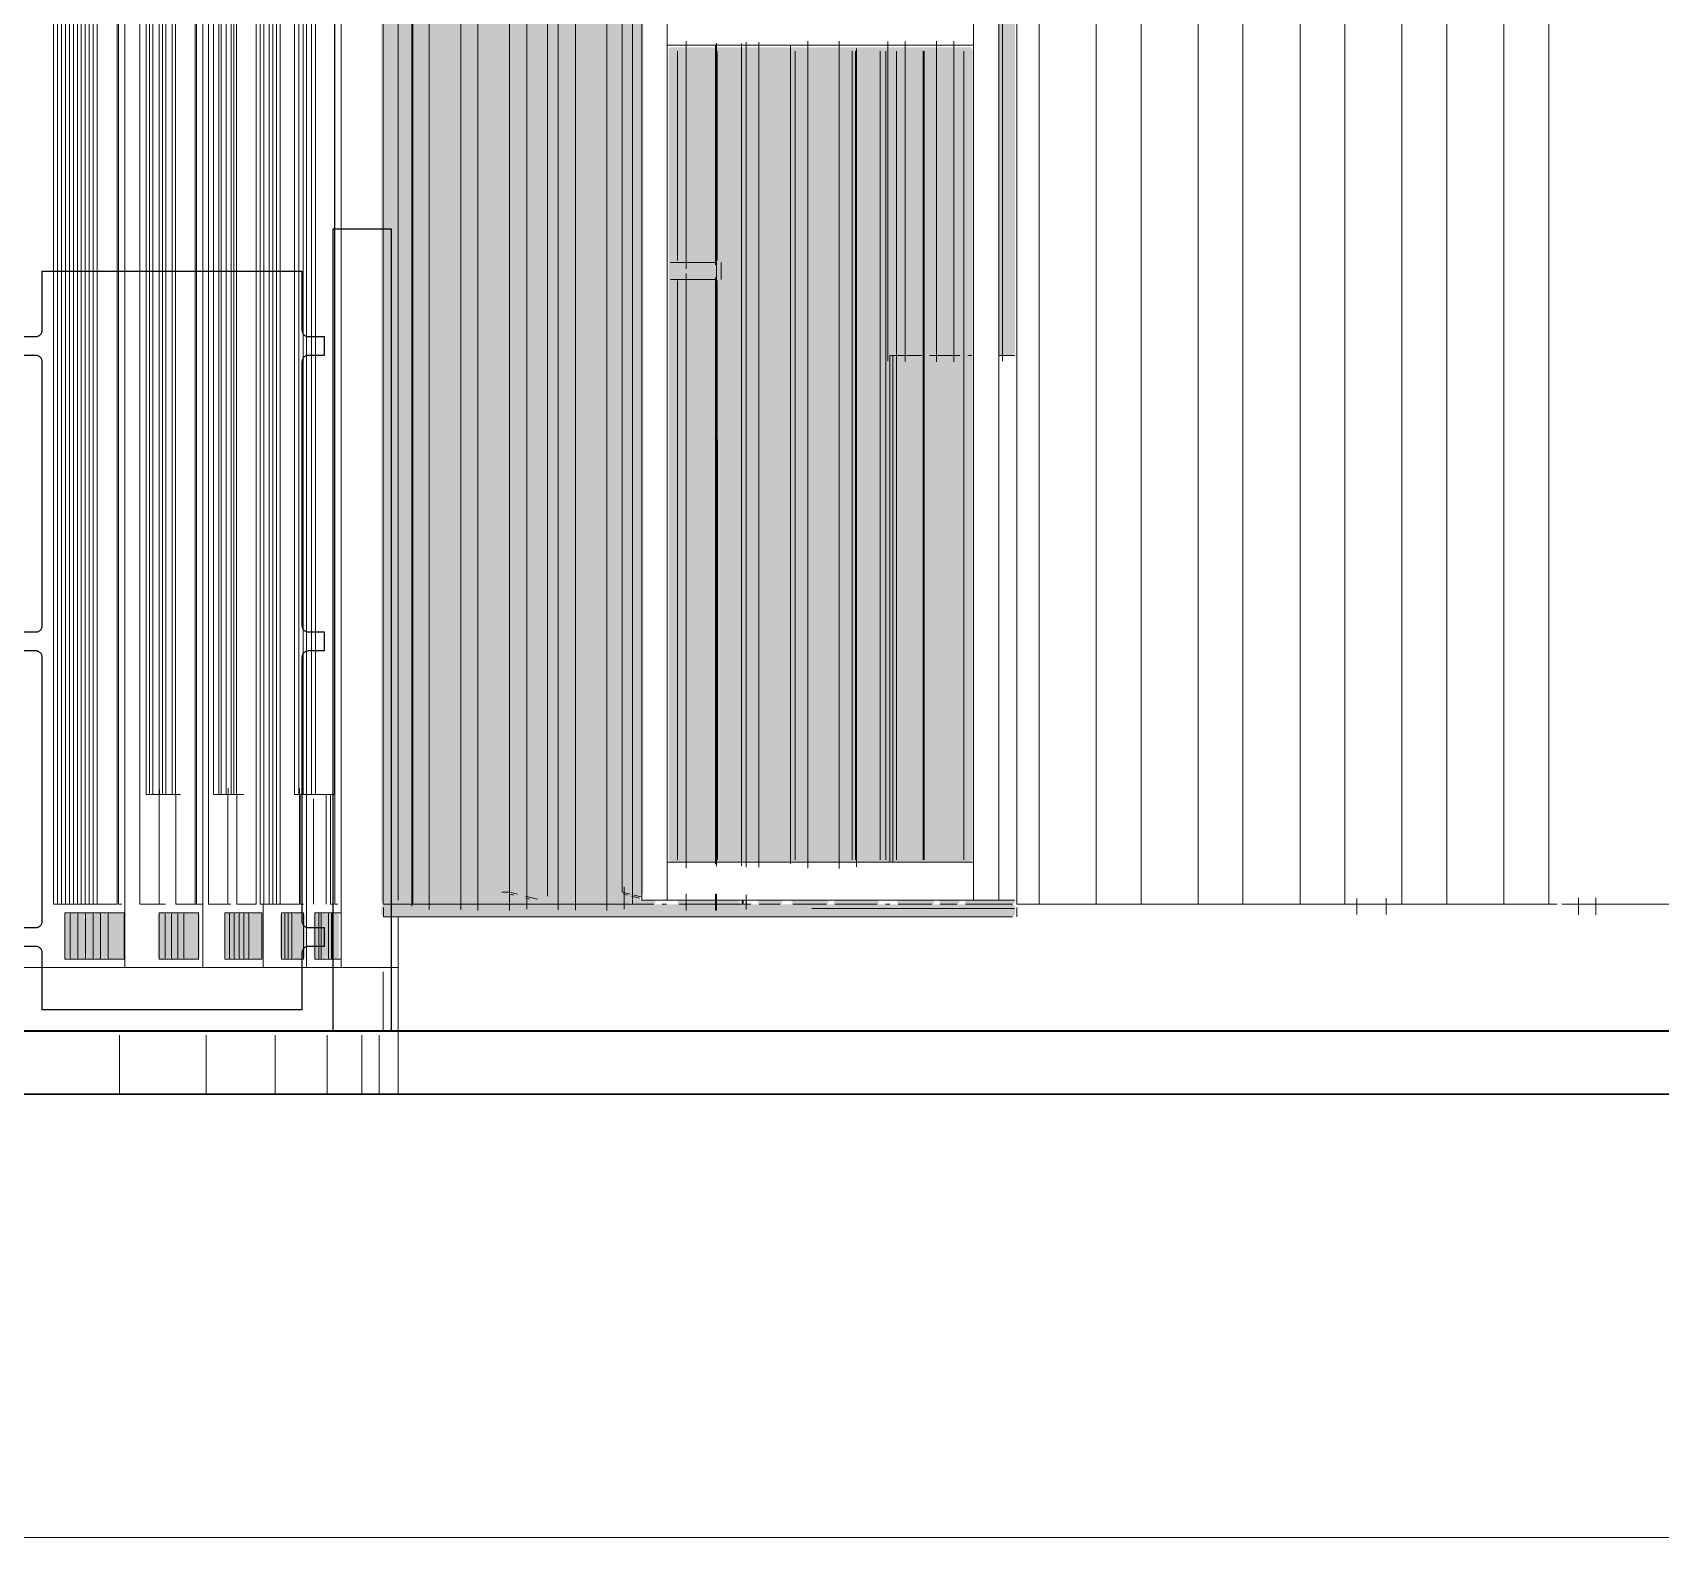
# Model space of a CAD drawing. Header units: millimetres. Extents: x 0 to 84100, y 0 to 59400.
# Drawn here: x 29414 to 33269, y 29193 to 32758 of the extents above; entities that cross this region are included whole.
import ezdxf

# ---------------------------------------------------------------- set-up
doc = ezdxf.new("R2010")
doc.units = ezdxf.units.MM
for name, color, linetype, lineweight in [('01_切断（構造・壁）', 7, 'Continuous', 35), ('09_立面の外形', 7, 'Continuous', 30), ('10_見えがかり', 7, 'Continuous', 13), ('12_見えがかり（ガラス）', 5, 'Continuous', 9), ('50_寸法', 3, 'Continuous', 9)]:
    doc.layers.add(name, color=color, linetype=linetype, lineweight=lineweight)

msp = doc.modelspace()

# ---------------------------------------------------------------- hatches: boundary and pattern name
at = {"layer": '10_見えがかり', "true_color": 0xe9dcc4}
for points in [[(31740.3, 30688.1), (31740.3, 30668.1), (31735.3, 30663.1), (30245.3, 30663.1), (30240.3, 30668.1), (30240.3, 30688.1), (30245.3, 30693.1), (30885.3, 30693.1), (30945.3, 30693.1), (31085.3, 30693.1), (31135.3, 30693.1), (31185.3, 30693.1), (31215.3, 30693.1), (31295.3, 30693.1), (31315.3, 30693.1), (31415.3, 30693.1), (31465.3, 30693.1), (31545.3, 30693.1), (31565.3, 30693.1), (31605.3, 30693.1), (31625.3, 30693.1), (31735.3, 30693.1)], [(29500.3, 30668.1), (29500.3, 30568.1), (29495.3, 30563.1), (29490.3, 30568.1), (29490.3, 30668.1), (29495.3, 30673.1)], [(29520.3, 30668.1), (29520.3, 30568.1), (29515.3, 30563.1), (29505.3, 30563.1), (29500.3, 30568.1), (29500.3, 30668.1), (29505.3, 30673.1), (29515.3, 30673.1)], [(29540.3, 30668.1), (29540.3, 30568.1), (29535.3, 30563.1), (29525.3, 30563.1), (29520.3, 30568.1), (29520.3, 30668.1), (29525.3, 30673.1), (29535.3, 30673.1)], [(29560.3, 30668.1), (29560.3, 30568.1), (29555.3, 30563.1), (29545.3, 30563.1), (29540.3, 30568.1), (29540.3, 30668.1), (29545.3, 30673.1), (29555.3, 30673.1)], [(29580.3, 30668.1), (29580.3, 30568.1), (29575.3, 30563.1), (29565.3, 30563.1), (29560.3, 30568.1), (29560.3, 30668.1), (29565.3, 30673.1), (29575.3, 30673.1)], [(29590.3, 30668.1), (29590.3, 30568.1), (29585.3, 30563.1), (29580.3, 30568.1), (29580.3, 30668.1), (29585.3, 30673.1)], [(29630.3, 30668.1), (29630.3, 30568.1), (29625.3, 30563.1), (29595.3, 30563.1), (29590.3, 30568.1), (29590.3, 30668.1), (29595.3, 30673.1), (29625.3, 30673.1)], [(29730.3, 30668.1), (29730.3, 30568.1), (29725.3, 30563.1), (29715.3, 30563.1), (29710.3, 30568.1), (29710.3, 30668.1), (29715.3, 30673.1), (29725.3, 30673.1)], [(29740.3, 30668.1), (29740.3, 30568.1), (29735.3, 30563.1), (29730.3, 30568.1), (29730.3, 30668.1), (29735.3, 30673.1)], [(29760.3, 30668.1), (29760.3, 30568.1), (29755.3, 30563.1), (29745.3, 30563.1), (29740.3, 30568.1), (29740.3, 30668.1), (29745.3, 30673.1), (29755.3, 30673.1)], [(29770.3, 30668.1), (29770.3, 30568.1), (29765.3, 30563.1), (29760.3, 30568.1), (29760.3, 30668.1), (29765.3, 30673.1)], [(29810.3, 30668.1), (29810.3, 30568.1), (29805.3, 30563.1), (29775.3, 30563.1), (29770.3, 30568.1), (29770.3, 30668.1), (29775.3, 30673.1), (29805.3, 30673.1)], [(29880.3, 30668.1), (29880.3, 30568.1), (29875.3, 30563.1), (29870.3, 30568.1), (29870.3, 30668.1), (29875.3, 30673.1)], [(29890.3, 30668.1), (29890.3, 30568.1), (29885.3, 30563.1), (29880.3, 30568.1), (29880.3, 30668.1), (29885.3, 30673.1)], [(29900.3, 30668.1), (29900.3, 30568.1), (29895.3, 30563.1), (29890.3, 30568.1), (29890.3, 30668.1), (29895.3, 30673.1)], [(29910.3, 30668.1), (29910.3, 30568.1), (29905.3, 30563.1), (29900.3, 30568.1), (29900.3, 30668.1), (29905.3, 30673.1)], [(29930.3, 30668.1), (29930.3, 30568.1), (29925.3, 30563.1), (29915.3, 30563.1), (29910.3, 30568.1), (29910.3, 30668.1), (29915.3, 30673.1), (29925.3, 30673.1)], [(29960.3, 30668.1), (29960.3, 30568.1), (29955.3, 30563.1), (29935.3, 30563.1), (29930.3, 30568.1), (29930.3, 30668.1), (29935.3, 30673.1), (29955.3, 30673.1)], [(30010.3, 30668.1), (30010.3, 30568.1), (30005.3, 30563.1), (30000.3, 30568.1), (30000.3, 30668.1), (30005.3, 30673.1)], [(30020.3, 30668.1), (30020.3, 30568.1), (30015.3, 30563.1), (30010.3, 30568.1), (30010.3, 30668.1), (30015.3, 30673.1)], [(30030.3, 30668.1), (30030.3, 30568.1), (30025.3, 30563.1), (30020.3, 30568.1), (30020.3, 30668.1), (30025.3, 30673.1)], [(30060.3, 30668.1), (30060.3, 30568.1), (30055.3, 30563.1), (30035.3, 30563.1), (30030.3, 30568.1), (30030.3, 30668.1), (30035.3, 30673.1), (30055.3, 30673.1)], [(30090.3, 30668.1), (30090.3, 30568.1), (30085.3, 30563.1), (30080.3, 30568.1), (30080.3, 30668.1), (30085.3, 30673.1)], [(30100.3, 30668.1), (30100.3, 30568.1), (30095.3, 30563.1), (30090.3, 30568.1), (30090.3, 30668.1), (30095.3, 30673.1)], [(30110.3, 30668.1), (30110.3, 30568.1), (30105.3, 30563.1), (30100.3, 30568.1), (30100.3, 30668.1), (30105.3, 30673.1)], [(30120.3, 30668.1), (30120.3, 30568.1), (30115.3, 30563.1), (30110.3, 30568.1), (30110.3, 30668.1), (30115.3, 30673.1)], [(30140.3, 30668.1), (30140.3, 30568.1), (30135.3, 30563.1), (30125.3, 30563.1), (30120.3, 30568.1), (30120.3, 30668.1), (30125.3, 30673.1), (30135.3, 30673.1)]]:
    msp.add_hatch(color=8, dxfattribs=at).paths.add_polyline_path(points)
at = {"layer": '12_見えがかり（ガラス）', "true_color": 0xdce9f2}
for points in [[(30825.3, 33583.1), (30830.3, 33578.1), (30830.3, 30698.1), (30825.3, 30693.1), (30245.3, 30693.1), (30240.3, 30698.1), (30240.3, 33578.1), (30245.3, 33583.1)], [(30850.3, 32978.1), (30840.3, 32968.1), (30850.3, 32958.1), (30850.3, 32858.1), (30855.3, 32853.1), (30915.3, 32853.1), (30920.3, 32848.1), (30920.3, 32798.1), (30915.3, 32793.1), (30865.3, 32793.1), (30860.3, 32788.1), (30860.3, 30718.1), (30850.3, 30708.1), (30855.3, 30703.1), (30885.3, 30703.1), (30890.3, 30698.1), (30885.3, 30693.1), (30835.3, 30693.1), (30830.3, 30698.1), (30830.3, 33018.1), (30840.3, 33028.1), (30830.3, 33038.1), (30830.3, 33068.1), (30835.3, 33073.1), (30845.3, 33073.1), (30850.3, 33068.1)], [(31740.3, 33038.1), (31735.3, 33033.1), (31725.3, 33033.1), (31720.3, 33028.1), (31725.3, 33023.1), (31735.3, 33023.1), (31740.3, 33018.1), (31740.3, 33008.1), (31730.3, 32998.1), (31740.3, 32988.1), (31740.3, 31998.1), (31735.3, 31993.1), (31705.3, 31993.1), (31700.3, 31998.1), (31700.3, 32788.1), (31695.3, 32793.1), (31625.3, 32793.1), (31620.3, 32798.1), (31620.3, 32848.1), (31625.3, 32853.1), (31695.3, 32853.1), (31700.3, 32858.1), (31700.3, 32978.1), (31710.3, 32988.1), (31700.3, 32998.1), (31700.3, 33008.1), (31710.3, 33018.1), (31700.3, 33028.1), (31700.3, 33048.1), (31715.3, 33063.1), (31725.3, 33063.1), (31735.3, 33073.1), (31740.3, 33068.1)], [(31635.3, 32723.1), (31640.3, 32718.1), (31640.3, 30798.1), (31635.3, 30793.1), (30925.3, 30793.1), (30920.3, 30798.1), (30920.3, 32718.1), (30925.3, 32723.1)], [(31085.3, 30693.1), (30945.3, 30693.1), (30940.3, 30698.1), (30945.3, 30703.1), (31085.3, 30703.1), (31090.3, 30698.1)], [(31135.3, 30693.1), (31130.3, 30698.1), (31135.3, 30703.1), (31185.3, 30703.1), (31190.3, 30698.1), (31185.3, 30693.1)], [(31215.3, 30693.1), (31210.3, 30698.1), (31215.3, 30703.1), (31295.3, 30703.1), (31300.3, 30698.1), (31295.3, 30693.1)], [(31315.3, 30693.1), (31310.3, 30698.1), (31315.3, 30703.1), (31415.3, 30703.1), (31420.3, 30698.1), (31415.3, 30693.1)], [(31465.3, 30693.1), (31460.3, 30698.1), (31465.3, 30703.1), (31545.3, 30703.1), (31550.3, 30698.1), (31545.3, 30693.1)], [(31565.3, 30693.1), (31560.3, 30698.1), (31565.3, 30703.1), (31605.3, 30703.1), (31610.3, 30698.1), (31605.3, 30693.1)], [(31625.3, 30693.1), (31620.3, 30698.1), (31625.3, 30703.1), (31735.3, 30703.1), (31740.3, 30698.1), (31735.3, 30693.1)]]:
    msp.add_hatch(color=8, dxfattribs=at).paths.add_polyline_path(points)

# ---------------------------------------------------------------- linework, layer by layer
at = {"layer": '01_切断（構造・壁）'}
msp.add_lwpolyline([(18470.3, 30393.1), (61629.7, 30393.1)], dxfattribs=at)
at = {"layer": '09_立面の外形'}
msp.add_lwpolyline([(44201.7, 30243.1), (22891.4, 30243.1)], dxfattribs=at)
at = {"layer": '10_見えがかり'}
for points in [[(32656.8, 33769.1), (32656.8, 30693.1)], [(32656.8, 33769.1), (32656.8, 30693.1)], [(32763.1, 33778), (32763.1, 30693.1)], [(32763.1, 30693.1), (32763.1, 33778)], [(32898.1, 33789.2), (32898.1, 30693.1)], [(32898.1, 33789.2), (32898.1, 30693.1)], [(33004.5, 33798.1), (33004.5, 30693.1)], [(33004.5, 30693.1), (33004.5, 33798.1)], [(32174.1, 33728.9), (32174.1, 30693.1)], [(32174.1, 33728.9), (32174.1, 30693.1)], [(32280.5, 33737.8), (32280.5, 30693.1)], [(32280.5, 30693.1), (32280.5, 33737.8)], [(32415.5, 33749), (32415.5, 30693.1)], [(32415.5, 33749), (32415.5, 30693.1)], [(32521.8, 33757.9), (32521.8, 30693.1)], [(32521.8, 30693.1), (32521.8, 33757.9)], [(31744.6, 30693.1), (31744.6, 33693.1)], [(31797.8, 33697.5), (31797.8, 30693.1)], [(31797.8, 30693.1), (31797.8, 33697.5)], [(31932.8, 33708.8), (31932.8, 30693.1)], [(31932.8, 33708.8), (31932.8, 30693.1)], [(32039.1, 33717.6), (32039.1, 30693.1)], [(32039.1, 30693.1), (32039.1, 33717.6)], [(29715, 30964.6), (29715, 30953.1), (29713.8, 30953.1), (29713.8, 30693.1), (29668.1, 30693.1), (29668.1, 33386.3)], [(29683.5, 30953.1), (29683.5, 33418)], [(29691.2, 30953.1), (29691.2, 33417.5)], [(29698.8, 30953.1), (29698.8, 33416.6)], [(29714.2, 30953.1), (29714.2, 33418.1)], [(29721.9, 30953.1), (29721.9, 33417.7)], [(29729.6, 30953.1), (29729.6, 33417)], [(29744.9, 30953.1), (29744.9, 33418.1)], [(29877.7, 30967.9), (29877.7, 30953.1), (29876.6, 30953.1), (29876.6, 30693.1), (29831.3, 30693.1), (29831.3, 33417.6)], [(29864.4, 30953.1), (29843.2, 30953.1), (29843.2, 33418)], [(29874.4, 30953.1), (29855.2, 30953.1), (29855.2, 33418.1)], [(29884.4, 30953.1), (29861.1, 30953.1), (29861.1, 33417.5)], [(29894.4, 30953.1), (29873.1, 30953.1), (29873.1, 33418)], [(29904.4, 30953.1), (29885, 30953.1), (29885, 33418.1)], [(29914.4, 30953.1), (29891, 30953.1), (29891, 33417.5)], [(29953.5, 30693.1), (29953.5, 33418)], [(29962, 30693.1), (29962, 33417.8)], [(29974.8, 30693.1), (29974.8, 33418.1)], [(29983.4, 30693.1), (29983.4, 33418)], [(29991.9, 30693.1), (29991.9, 33417.7)], [(30054.4, 30953.1), (30034.8, 30953.1), (30034.8, 33418.1)], [(30064.4, 30953.1), (30045, 30953.1), (30045, 33418.1)], [(30074.4, 30953.1), (30055.2, 30953.1), (30055.2, 33418.1)], [(30075.1, 30953.1), (30075.1, 33418.1)], [(29464.2, 30693.1), (29464.2, 33378.1)], [(29473.5, 30693.1), (29473.5, 33378)], [(29482.9, 30693.1), (29482.9, 33377.9)], [(29492.3, 30693.1), (29492.3, 33377.8)], [(29501.7, 30693.1), (29501.7, 33377.7)], [(29511, 30693.1), (29511, 33377.5)], [(29520.4, 30693.1), (29520.4, 33377.3)], [(29529.8, 30693.1), (29529.8, 33377.1)], [(29539.2, 30693.1), (29539.2, 33376.8)], [(29548.6, 30693.1), (29548.6, 33376.5)], [(29557.9, 30693.1), (29557.9, 33376.2)], [(29614.6, 33138.1), (29614.6, 30693.1), (29567.3, 30693.1), (29567.3, 33138.1), (29614.6, 33138.1)], [(29618.1, 33138.1), (29618.1, 30693.1)], [(29633, 30543.1), (29633, 33138.1)], [(29633, 30693.1), (29633, 33138.1)], [(29752.6, 30953.1), (29752.6, 33138.1), (29799.5, 33138.1), (29799.5, 30693.1), (29753.7, 30693.1), (29753.7, 30953.1), (29752.6, 30953.1)], [(29802.3, 30693.1), (29802.3, 33138.1)], [(29817.3, 30543.1), (29817.3, 33138.1)], [(29817.3, 30693.1), (29817.3, 33138.1)], [(29897, 30953.1), (29897, 33138.1), (29943.5, 33138.1), (29943.5, 30693.1), (29898.1, 30693.1), (29898.1, 30953.1), (29897, 30953.1)], [(30046.5, 30968.1), (30046.5, 30693.1), (30000.4, 30693.1), (30000.4, 33138.1)], [(30084.4, 30953.1), (30062.9, 30953.1), (30062.9, 33138.1), (30085.3, 33138.1)], [(30084.5, 33138.1), (30129.7, 33138.1), (30129.7, 30953.1), (30084.5, 30953.1), (30084.5, 33138.1)], [(30130, 30693.1), (30130, 33138.1)], [(30145, 30543.1), (30145, 33138.1)], [(30145, 30693.1), (30145, 33138.1)], [(30280, 30702.8), (30280, 33138.1)], [(30315, 30693.1), (30315, 33068.1)], [(30312.8, 30688.4), (30312.8, 33012.1), (30353.7, 33012.1)], [(30353.7, 33012.1), (30353.7, 30680.7)], [(30428.2, 30680), (30428.2, 33012.1), (30469, 33012.1)], [(30469, 33012.1), (30469, 30678.6)], [(30543.5, 30678.3), (30543.5, 33012.1), (30584.4, 33012.1)], [(30584.4, 33012.1), (30584.4, 30681.2)], [(30658.9, 30679.6), (30658.9, 33012.1), (30699.8, 33012.1)], [(30699.8, 33012.1), (30699.8, 30678.8)], [(30774.2, 30678.2), (30774.2, 32998.1)], [(31711.2, 33012.1), (31711.2, 31979.3)], [(30543.9, 32866.5), (30543.8, 32723.5)], [(30810.5, 32866.5), (30810.4, 32723.5)], [(30633.4, 32694.7), (30633.4, 32837.6)], [(30856.7, 30703.1), (30856.7, 32788.1)], [(30916.7, 32728.1), (30916.7, 32788.1)], [(30916.7, 30703.1), (30916.7, 32788.1)], [(31642.7, 30703.1), (31642.7, 32788.1)], [(31642.7, 32728.1), (31642.7, 32788.1)], [(31702.7, 30703.1), (31702.7, 32788.1)], [(30925.3, 32728.1), (30977.2, 32728.1)], [(30961.7, 32198.6), (30961.7, 32737.7)], [(30977.2, 32728.1), (31037.7, 32728.1)], [(31031.4, 32728.2), (31031.4, 32208)], [(31034.1, 30783.1), (31034.1, 32733.2)], [(31037.7, 32728.1), (31098.2, 32728.1)], [(31093.4, 30783.8), (31093.4, 32732.4)], [(31098.2, 32728.1), (31158.7, 32728.1)], [(31103.9, 32735.4), (31103.9, 30780.9)], [(31134.4, 32735.1), (31134.4, 30781.2)], [(31158.7, 32728.1), (31219.2, 32728.1)], [(31208.8, 30788.6), (31208.8, 32727.7)], [(31219.2, 32728.1), (31279.7, 32728.1)], [(31249.8, 32737.5), (31249.8, 30778.8)], [(31279.7, 32728.1), (31340.2, 32728.1)], [(31324.1, 30778.2), (31324.1, 32738.1)], [(31340.2, 32728.1), (31400.7, 32728.1)], [(31400.7, 32728.1), (31461.2, 32728.1)], [(31439.5, 31979.3), (31439.5, 32737)], [(31461.2, 32728.1), (31521.7, 32728.1)], [(31480.5, 32737.2), (31480.5, 31979.1)], [(31521.7, 32728.1), (31582.2, 32728.1)], [(31554.9, 31978.2), (31554.9, 32738.1)], [(31582.2, 32728.1), (31634.1, 32728.1)], [(31595.8, 32738.1), (31595.8, 31978.2)], [(30543.8, 32723.5), (30543.8, 32580.6)], [(30633.4, 32551.7), (30633.4, 32694.7)], [(30810.4, 32723.5), (30810.4, 32580.6)], [(30941.7, 32694.7), (30941.7, 32713.7)], [(30941.7, 32551.7), (30941.7, 32694.7)], [(31035.8, 32714), (31035.8, 32580.6)], [(31220.1, 32714), (31220.1, 32580.6)], [(31355.3, 32714), (31355.3, 32580.6)], [(31363.2, 32714), (31363.2, 32580.6)], [(31365.1, 32720.5), (31365.1, 30781.8)], [(31421.7, 32694.7), (31421.7, 32713.7)], [(31421.7, 32551.7), (31421.7, 32694.7)], [(31434.8, 32694.7), (31434.8, 32713.7)], [(31434.8, 32551.7), (31434.8, 32694.7)], [(31459.8, 32714), (31459.8, 32580.6)], [(31523, 32714), (31523, 32580.6)], [(31525.6, 32714), (31525.6, 32580.6)], [(31619.5, 32694.7), (31619.5, 32713.7)], [(31619.5, 32551.7), (31619.5, 32694.7)], [(30543.8, 32580.6), (30543.8, 32437.6)], [(30810.4, 32580.6), (30810.4, 32437.6)], [(31035.8, 32580.6), (31035.8, 32437.6)], [(31220.1, 32580.6), (31220.1, 32437.6)], [(31355.3, 32580.6), (31355.3, 32437.6)], [(31363.2, 32580.6), (31363.2, 32437.6)], [(31459.8, 32580.6), (31459.8, 32437.6)], [(31523, 32580.6), (31523, 32437.6)], [(31525.6, 32580.6), (31525.6, 32437.6)], [(30633.4, 32408.7), (30633.4, 32551.7)], [(30941.7, 32408.7), (30941.7, 32551.7)], [(31421.7, 32408.7), (31421.7, 32551.7)], [(31434.8, 32408.7), (31434.8, 32551.7)], [(31619.5, 32408.7), (31619.5, 32551.7)], [(30543.8, 32437.6), (30543.8, 32294.7)], [(30810.4, 32437.6), (30810.4, 32294.7)], [(31035.8, 32437.6), (31035.8, 32294.7)], [(31220.1, 32437.6), (31220.1, 32294.7)], [(31355.3, 32437.6), (31355.3, 32294.7)], [(31363.2, 32437.6), (31363.2, 32294.7)], [(31459.8, 32437.6), (31459.8, 32294.7)], [(31523, 32437.6), (31523, 32294.7)], [(31525.6, 32437.6), (31525.6, 32294.7)], [(30633.4, 32265.8), (30633.4, 32408.7)], [(30941.7, 32265.8), (30941.7, 32408.7)], [(31421.7, 32265.8), (31421.7, 32408.7)], [(31434.8, 32265.8), (31434.8, 32408.7)], [(31619.5, 32265.8), (31619.5, 32408.7)], [(30543.8, 32294.7), (30543.8, 32151.7)], [(30633.4, 32122.8), (30633.4, 32265.8)], [(30810.4, 32294.7), (30810.4, 32151.7)], [(30941.7, 32218.1), (30941.7, 32265.8)], [(31035.8, 32294.7), (31035.8, 32218.4)], [(31220.1, 32294.7), (31220.1, 32151.7)], [(31355.3, 32294.7), (31355.3, 32151.7)], [(31363.2, 32294.7), (31363.2, 32151.7)], [(31421.7, 32122.8), (31421.7, 32265.8)], [(31434.8, 32122.8), (31434.8, 32265.8)], [(31459.8, 32294.7), (31459.8, 32151.7)], [(31523, 32294.7), (31523, 32151.7)], [(31525.6, 32294.7), (31525.6, 32151.7)], [(31619.5, 32122.8), (31619.5, 32265.8)], [(30924.8, 32213.1), (30934.8, 32213.1)], [(30934.8, 32213.1), (30924.8, 32213.1)], [(30934.8, 32213.1), (30944.8, 32213.1)], [(30944.8, 32213.1), (30934.8, 32213.1)], [(30944.8, 32213.1), (30954.8, 32213.1)], [(30954.8, 32213.1), (30944.8, 32213.1)], [(30954.8, 32213.1), (30964.8, 32213.1)], [(30964.8, 32213.1), (30954.8, 32213.1)], [(30961.7, 30778.6), (30961.7, 32187.7)], [(30964.8, 32213.1), (30974.8, 32213.1)], [(30974.8, 32213.1), (30964.8, 32213.1)], [(30974.8, 32213.1), (30984.8, 32213.1)], [(30984.8, 32213.1), (30974.8, 32213.1)], [(30984.8, 32213.1), (30994.8, 32213.1)], [(30994.8, 32213.1), (30984.8, 32213.1)], [(30994.8, 32213.1), (31004.8, 32213.1)], [(31004.8, 32213.1), (30994.8, 32213.1)], [(31004.8, 32213.1), (31014.8, 32213.1)], [(31014.8, 32213.1), (31004.8, 32213.1)], [(31014.8, 32213.1), (31024.8, 32213.1)], [(31024.8, 32213.1), (31014.8, 32213.1)], [(31024.8, 32213.1), (31034.8, 32213.1)], [(31034.8, 32213.1), (31024.8, 32213.1)], [(31044.8, 32173.1), (31044.8, 32213.1)], [(31044.8, 32173.1), (31044.8, 32213.1)], [(30543.8, 32151.7), (30543.8, 32008.7)], [(30810.4, 32151.7), (30810.4, 32008.7)], [(30924.8, 32173.1), (30934.8, 32173.1)], [(30934.8, 32173.1), (30924.8, 32173.1)], [(30934.8, 32173.1), (30944.8, 32173.1)], [(30944.8, 32173.1), (30934.8, 32173.1)], [(30941.7, 32122.8), (30941.7, 32170.4)], [(30944.8, 32173.1), (30954.8, 32173.1)], [(30954.8, 32173.1), (30944.8, 32173.1)], [(30954.8, 32173.1), (30964.8, 32173.1)], [(30964.8, 32173.1), (30954.8, 32173.1)], [(30964.8, 32173.1), (30974.8, 32173.1)], [(30974.8, 32173.1), (30964.8, 32173.1)], [(30974.8, 32173.1), (30984.8, 32173.1)], [(30984.8, 32173.1), (30974.8, 32173.1)], [(30984.8, 32173.1), (30994.8, 32173.1)], [(30994.8, 32173.1), (30984.8, 32173.1)], [(30994.8, 32173.1), (31004.8, 32173.1)], [(31004.8, 32173.1), (30994.8, 32173.1)], [(31004.8, 32173.1), (31014.8, 32173.1)], [(31014.8, 32173.1), (31004.8, 32173.1)], [(31014.8, 32173.1), (31024.8, 32173.1)], [(31024.8, 32173.1), (31014.8, 32173.1)], [(31024.8, 32173.1), (31034.8, 32173.1)], [(31034.8, 32173.1), (31024.8, 32173.1)], [(31031.4, 32178.2), (31031.4, 30788)], [(31035.8, 32170.7), (31035.8, 32151.7)], [(31035.8, 32151.7), (31035.8, 32008.7)], [(31220.1, 32151.7), (31220.1, 32008.7)], [(31355.3, 32151.7), (31355.3, 32008.7)], [(31363.2, 32151.7), (31363.2, 32008.7)], [(31459.8, 32151.7), (31459.8, 32008.7)], [(31523, 32151.7), (31523, 32008.7)], [(31525.6, 32151.7), (31525.6, 32008.7)], [(30633.4, 31979.8), (30633.4, 32122.8)], [(30941.7, 31979.8), (30941.7, 32122.8)], [(31421.7, 31979.8), (31421.7, 32122.8)], [(31434.8, 31979.8), (31434.8, 32122.8)], [(31619.5, 31979.8), (31619.5, 32122.8)], [(30543.8, 32008.7), (30543.8, 31865.8)], [(30810.4, 32008.7), (30810.4, 31865.8)], [(31035.8, 32008.7), (31035.8, 31865.8)], [(31220.1, 32008.7), (31220.1, 31865.8)], [(31355.3, 32008.7), (31355.3, 31865.8)], [(31363.2, 32008.7), (31363.2, 31865.8)], [(31459.8, 32008.7), (31459.8, 31865.8)], [(31523, 32008.7), (31523, 31865.8)], [(31525.6, 32008.7), (31525.6, 31865.8)], [(30633.4, 31836.9), (30633.4, 31979.8)], [(30941.7, 31836.9), (30941.7, 31979.8)], [(31421.7, 31836.9), (31421.7, 31979.8)], [(31434.8, 31836.9), (31434.8, 31979.8)], [(31451.7, 31993.1), (31444.1, 31993.1)], [(31444.1, 31993.1), (31444.1, 30793.1)], [(31444.1, 31993.1), (31452.9, 31993.1)], [(31476.9, 31993.1), (31451.7, 31993.1)], [(31451.7, 31993.1), (31451.7, 30793.1)], [(31502.7, 31993.1), (31476.9, 31993.1)], [(31520.2, 31993.1), (31502.7, 31993.1)], [(31555.7, 31993.1), (31537.9, 31993.1)], [(31582.8, 31993.1), (31555.7, 31993.1)], [(31610.2, 31993.1), (31582.8, 31993.1)], [(31619.5, 31836.9), (31619.5, 31979.8)], [(31637.8, 31993.1), (31628.6, 31993.1)], [(31629.5, 31993.1), (31638.7, 31993.1)], [(31721.4, 31993.1), (31702.8, 31993.1)], [(31739.9, 31993.1), (31721.4, 31993.1)], [(31722.2, 31993.1), (31731.5, 31993.1)], [(30543.8, 31865.8), (30543.8, 31722.8)], [(30810.4, 31865.8), (30810.4, 31722.8)], [(31035.8, 31865.8), (31035.9, 31722.8)], [(31220.1, 31865.8), (31220.1, 31722.8)], [(31355.3, 31865.8), (31355.3, 31722.8)], [(31363.2, 31865.8), (31363.2, 31722.8)], [(31459.8, 31865.8), (31459.8, 31722.8)], [(31523, 31865.8), (31523, 31722.8)], [(31525.6, 31865.8), (31525.6, 31722.8)], [(30633.4, 31693.9), (30633.4, 31836.9)], [(30941.7, 31693.9), (30941.7, 31836.9)], [(31421.7, 31693.9), (31421.7, 31836.9)], [(31434.8, 31693.9), (31434.8, 31836.9)], [(31619.5, 31693.9), (31619.5, 31836.9)], [(30543.8, 31722.8), (30543.8, 31579.8)], [(30633.4, 31550.9), (30633.4, 31693.9)], [(30810.4, 31722.8), (30810.4, 31579.8)], [(30941.7, 31550.9), (30941.7, 31693.9)], [(31035.9, 31722.8), (31035.9, 31579.8)], [(31220.1, 31722.8), (31220.1, 31579.8)], [(31355.3, 31722.8), (31355.3, 31579.8)], [(31363.2, 31722.8), (31363.2, 31579.8)], [(31421.7, 31550.9), (31421.7, 31693.9)], [(31434.8, 31550.9), (31434.8, 31693.9)], [(31459.8, 31722.8), (31459.8, 31579.8)], [(31523, 31722.8), (31523, 31579.8)], [(31525.6, 31722.8), (31525.6, 31579.8)], [(31619.5, 31550.9), (31619.5, 31693.9)], [(30543.8, 31579.8), (30543.8, 31436.9)], [(30810.4, 31579.8), (30810.4, 31436.9)], [(31035.9, 31579.8), (31035.9, 31436.9)], [(31220.1, 31579.8), (31220.1, 31436.9)], [(31355.3, 31579.8), (31355.3, 31436.9)], [(31363.2, 31579.8), (31363.2, 31436.9)], [(31459.8, 31579.8), (31459.8, 31436.9)], [(31523, 31579.8), (31523, 31436.9)], [(31525.6, 31579.8), (31525.6, 31436.9)], [(30633.4, 31408), (30633.4, 31550.9)], [(30941.7, 31408), (30941.7, 31550.9)], [(31421.7, 31408), (31421.7, 31550.9)], [(31434.8, 31408), (31434.8, 31550.9)], [(31619.5, 31408), (31619.5, 31550.9)], [(30543.8, 31436.9), (30543.8, 31293.9)], [(30810.4, 31436.9), (30810.4, 31293.9)], [(31035.9, 31436.9), (31035.9, 31293.9)], [(31220.1, 31436.9), (31220.1, 31293.9)], [(31355.3, 31436.9), (31355.3, 31293.9)], [(31363.2, 31436.9), (31363.2, 31293.9)], [(31459.8, 31436.9), (31459.8, 31293.9)], [(31523, 31436.9), (31523, 31293.9)], [(31525.6, 31436.9), (31525.6, 31293.9)], [(30633.4, 31265), (30633.4, 31408)], [(30941.7, 31265), (30941.7, 31408)], [(31421.7, 31265), (31421.7, 31408)], [(31434.8, 31265), (31434.8, 31408)], [(31619.5, 31265), (31619.5, 31408)], [(30543.8, 31293.9), (30543.8, 31150.9)], [(30633.4, 31122), (30633.4, 31265)], [(30810.4, 31293.9), (30810.4, 31150.9)], [(30941.7, 31122), (30941.7, 31265)], [(31035.9, 31293.9), (31035.9, 31150.9)], [(31220.1, 31293.9), (31220.1, 31150.9)], [(31355.3, 31293.9), (31355.3, 31150.9)], [(31363.2, 31293.9), (31363.2, 31150.9)], [(31421.6, 31122), (31421.7, 31265)], [(31434.8, 31122), (31434.8, 31265)], [(31459.8, 31293.9), (31459.8, 31150.9)], [(31523, 31293.9), (31523, 31150.9)], [(31525.6, 31293.9), (31525.6, 31150.9)], [(31619.5, 31122), (31619.5, 31265)], [(30543.8, 31150.9), (30543.8, 31008)], [(30810.4, 31150.9), (30810.4, 31008)], [(31035.9, 31150.9), (31035.9, 31008)], [(31220.1, 31150.9), (31220.1, 31008)], [(31355.3, 31150.9), (31355.3, 31008)], [(31363.2, 31150.9), (31363.2, 31008)], [(31459.8, 31150.9), (31459.8, 31008)], [(31523, 31150.9), (31523, 31008)], [(31525.6, 31150.9), (31525.6, 31008)], [(30633.4, 30979.1), (30633.4, 31122)], [(30941.7, 30979.1), (30941.7, 31122)], [(31421.6, 30979.1), (31421.6, 31122)], [(31434.8, 30979.1), (31434.8, 31122)], [(31619.5, 30979.1), (31619.5, 31122)], [(30543.8, 31008), (30543.8, 30865)], [(30810.4, 31008), (30810.4, 30865)], [(31035.9, 31008), (31035.9, 30865)], [(31220.1, 31008), (31220.2, 30865)], [(31355.3, 31008), (31355.3, 30865)], [(31363.2, 31008), (31363.2, 30865)], [(31459.8, 31008), (31459.8, 30865)], [(31523, 31008), (31523, 30865)], [(31525.6, 31008), (31525.6, 30865)], [(29704.4, 30953.1), (29683.5, 30953.1)], [(29714.4, 30953.1), (29691.2, 30953.1)], [(29724.4, 30953.1), (29698.8, 30953.1)], [(29734.4, 30953.1), (29714.2, 30953.1)], [(29744.4, 30953.1), (29721.9, 30953.1)], [(29754.4, 30953.1), (29729.6, 30953.1)], [(29764.4, 30953.1), (29744.9, 30953.1)], [(30048.1, 30693.1), (30048.1, 30952.6)], [(30063.1, 30693.1), (30063.1, 30952.6)], [(30094.4, 30953.1), (30075.1, 30953.1)], [(30109.5, 30693.1), (30109.5, 30952.6)], [(30120, 30693.1), (30120, 30953.1)], [(30633.4, 30836.1), (30633.4, 30979.1)], [(30941.7, 30836.1), (30941.7, 30979.1)], [(31421.6, 30836.1), (31421.6, 30979.1)], [(31434.8, 30836.1), (31434.8, 30979.1)], [(31619.5, 30836.1), (31619.5, 30979.1)], [(29713.8, 30693.1), (29713.8, 30943.1)], [(29876.6, 30693.1), (29876.6, 30943.1)], [(30063.1, 30543.1), (30063.1, 30952.4)], [(30079.7, 30693.1), (30079.7, 30943.1)], [(30543.8, 30865), (30543.8, 30722)], [(30810.4, 30865), (30810.4, 30722)], [(31035.9, 30865), (31035.9, 30798.3)], [(31220.2, 30865), (31220.2, 30798.3)], [(31355.3, 30865), (31355.3, 30798.3)], [(31363.2, 30865), (31363.2, 30798.3)], [(31459.8, 30865), (31459.8, 30798.3)], [(31523, 30865), (31523, 30798.3)], [(31525.6, 30865), (31525.6, 30798.3)], [(30633.4, 30836.1), (30633.4, 30712.2)], [(30941.7, 30836.1), (30941.7, 30798)], [(31421.6, 30798), (31421.6, 30836.1)], [(31434.8, 30836.1), (31434.8, 30798)], [(31619.5, 30836.1), (31619.5, 30798)], [(30916.7, 30703.1), (30916.7, 30793.1)], [(30925.3, 30793.1), (30977.2, 30793.1)], [(30977.2, 30793.1), (31037.7, 30793.1)], [(31037.7, 30793.1), (31098.2, 30793.1)], [(31098.2, 30793.1), (31158.7, 30793.1)], [(31158.7, 30793.1), (31219.2, 30793.1)], [(31219.2, 30793.1), (31279.7, 30793.1)], [(31279.7, 30793.1), (31340.2, 30793.1)], [(31340.2, 30793.1), (31400.7, 30793.1)], [(31400.7, 30793.1), (31461.2, 30793.1)], [(31461.2, 30793.1), (31521.7, 30793.1)], [(31521.7, 30793.1), (31582.2, 30793.1)], [(31582.2, 30793.1), (31634.1, 30793.1)], [(31642.7, 30703.1), (31642.7, 30793.1)], [(30525.4, 30722), (30543.8, 30722)], [(30543.8, 30722), (30562.7, 30717.2)], [(30810.4, 30722), (30829.3, 30717.2)], [(30815.1, 30734.5), (30815.1, 30681.8)], [(29484.4, 30693.1), (29464.2, 30693.1)], [(29494.4, 30693.1), (29473.5, 30693.1)], [(29504.4, 30693.1), (29482.9, 30693.1)], [(29514.4, 30693.1), (29492.3, 30693.1)], [(29524.4, 30693.1), (29501.7, 30693.1)], [(29534.4, 30693.1), (29511, 30693.1)], [(29544.4, 30693.1), (29520.4, 30693.1)], [(29554.4, 30693.1), (29529.8, 30693.1)], [(29564.4, 30693.1), (29539.2, 30693.1)], [(29574.4, 30693.1), (29548.6, 30693.1)], [(29584.4, 30693.1), (29560.3, 30693.1), (29557.9, 30693.1)], [(29625.5, 30693.1), (29618.1, 30693.1)], [(29728.8, 30693.1), (29713.8, 30693.1)], [(29802.3, 30693.1), (29798.6, 30693.1)], [(29817.3, 30693.1), (29802.3, 30693.1)], [(29884.1, 30693.1), (29876.6, 30693.1)], [(29974.4, 30693.1), (29953.5, 30693.1)], [(29960.7, 30543.1), (29960.7, 30692.9)], [(29984.4, 30693.1), (29962, 30693.1)], [(29994.4, 30693.1), (29974.8, 30693.1)], [(30004.4, 30693.1), (29983.4, 30693.1)], [(30014.4, 30693.1), (29991.9, 30693.1)], [(30055.6, 30693.1), (30048.1, 30693.1)], [(30127.5, 30693.1), (30120, 30693.1)], [(30137.5, 30693.1), (30130, 30693.1)], [(30245, 30693.1), (30250.5, 30693.1)], [(30245, 30663.1), (30245, 30685.6)], [(30828.4, 30693.1), (30250.5, 30693.1)], [(30544.3, 30717.2), (30553.7, 30714.8)], [(30581.6, 30712.4), (30610, 30705.2)], [(30582.1, 30707.6), (30591.6, 30705.2)], [(30813.5, 30717.2), (30823, 30714.8)], [(30832.5, 30712.4), (30851.4, 30707.6)], [(30858.3, 30693.1), (30838.3, 30693.1)], [(30838.8, 30714.8), (30857.7, 30710)], [(30856.7, 30703.1), (30861.7, 30703.1)], [(30861.7, 30703.1), (30866.7, 30703.1)], [(30866.7, 30703.1), (30871.7, 30703.1)], [(30871.7, 30703.1), (30876.7, 30703.1)], [(30876.7, 30703.1), (30881.7, 30703.1)], [(30881.7, 30703.1), (30886.7, 30703.1)], [(30886.7, 30703.1), (30891.7, 30703.1)], [(30891.7, 30703.1), (30896.7, 30703.1)], [(30896.7, 30703.1), (30901.7, 30703.1)], [(30901.7, 30703.1), (30906.7, 30703.1)], [(30906.7, 30703.1), (30911.7, 30703.1)], [(30911.7, 30703.1), (30916.7, 30703.1)], [(30916.7, 30703.1), (30977.2, 30703.1)], [(30961.7, 30678.6), (30961.7, 30717.7)], [(30977.2, 30703.1), (31037.7, 30703.1)], [(31031.4, 30716.8), (31031.4, 30679.4)], [(31034.1, 30678.2), (31034.1, 30718.1)], [(31037.7, 30703.1), (31098.2, 30703.1)], [(31098.2, 30703.1), (31158.7, 30703.1)], [(31103.9, 30715.4), (31103.9, 30680.9)], [(31158.7, 30703.1), (31219.2, 30703.1)], [(31219.2, 30703.1), (31279.7, 30703.1)], [(31739.7, 30683.1), (31259.9, 30683.1)], [(31279.7, 30703.1), (31340.2, 30703.1)], [(31340.2, 30703.1), (31400.7, 30703.1)], [(31400.7, 30703.1), (31461.2, 30703.1)], [(31461.2, 30703.1), (31521.7, 30703.1)], [(31521.7, 30703.1), (31582.2, 30703.1)], [(31582.2, 30703.1), (31642.7, 30703.1)], [(31642.7, 30703.1), (31647.7, 30703.1)], [(31647.7, 30703.1), (31652.7, 30703.1)], [(31652.7, 30703.1), (31657.7, 30703.1)], [(31657.7, 30703.1), (31662.7, 30703.1)], [(31662.7, 30703.1), (31667.7, 30703.1)], [(31667.7, 30703.1), (31672.7, 30703.1)], [(31672.7, 30703.1), (31677.7, 30703.1)], [(31677.7, 30703.1), (31682.7, 30703.1)], [(31682.7, 30703.1), (31687.7, 30703.1)], [(31687.7, 30703.1), (31692.7, 30703.1)], [(31692.7, 30703.1), (31697.7, 30703.1)], [(31697.7, 30703.1), (31702.7, 30703.1)], [(31721.4, 30703.1), (31702.8, 30703.1)], [(31735, 30693.1), (31705.1, 30693.1)], [(31735, 30693.1), (31705.1, 30693.1)], [(31739.9, 30703.1), (31721.4, 30703.1)], [(31722.2, 30703.1), (31731.5, 30703.1)], [(33024.6, 30693.1), (31744.6, 30693.1)], [(31745, 30663.1), (31745, 30685.6)], [(31745, 30663.1), (31745, 30683)], [(31797.8, 30693.1), (31932.8, 30693.1)], [(31797.8, 30693.1), (31932.8, 30693.1)], [(32039.1, 30693.1), (32174.1, 30693.1)], [(32039.1, 30693.1), (32174.1, 30693.1)], [(32280.5, 30693.1), (32415.5, 30693.1)], [(32280.5, 30693.1), (32415.5, 30693.1)], [(32521.8, 30693.1), (32656.8, 30693.1)], [(32521.8, 30693.1), (32656.8, 30693.1)], [(32549.9, 30669.2), (32549.9, 30707.1)], [(32619.7, 30707.5), (32619.7, 30668.8)], [(32763.1, 30693.1), (32898.1, 30693.1)], [(32763.1, 30693.1), (32898.1, 30693.1)], [(33004.5, 30693.1), (33023.8, 30693.1)], [(33004.5, 30693.1), (33023.8, 30693.1)], [(33040.3, 30693.1), (33035.7, 30693.1)], [(33048.1, 30693.1), (33040.3, 30693.1)], [(33058.9, 30693.1), (33048.1, 30693.1)], [(33072.9, 30693.1), (33058.9, 30693.1)], [(33089.8, 30693.1), (33072.9, 30693.1)], [(33074.9, 30668.2), (33074.9, 30708.1)], [(33109.8, 30693.1), (33089.8, 30693.1)], [(33132.7, 30693.1), (33109.8, 30693.1)], [(33116, 30708.1), (33116, 30668.2)], [(33158.5, 30693.1), (33132.7, 30693.1)], [(33187.1, 30693.1), (33158.5, 30693.1)], [(33218.5, 30693.1), (33187.1, 30693.1)], [(33252.6, 30693.1), (33218.5, 30693.1)], [(33289.2, 30693.1), (33252.6, 30693.1)], [(29514.4, 30563.1), (29491.1, 30563.1), (29491.1, 30673.1), (29514.4, 30673.1)], [(29534.4, 30563.1), (29503.8, 30563.1), (29503.8, 30673.1), (29534.4, 30673.1)], [(29554.4, 30563.1), (29521.7, 30563.1), (29521.7, 30673.1), (29554.4, 30673.1)], [(29574.4, 30563.1), (29539.6, 30563.1), (29539.6, 30673.1), (29574.4, 30673.1)], [(29594.4, 30563.1), (29557.5, 30563.1), (29557.5, 30673.1), (29594.4, 30673.1)], [(29604.4, 30563.1), (29575.4, 30563.1), (29575.4, 30673.1), (29604.4, 30673.1)], [(29631.1, 30673.1), (29631.1, 30563.1), (29593.3, 30563.1), (29593.3, 30673.1), (29631.1, 30673.1)], [(29744.4, 30563.1), (29714.1, 30563.1), (29714.1, 30673.1), (29744.4, 30673.1)], [(29754.4, 30563.1), (29728.7, 30563.1), (29728.7, 30673.1), (29754.4, 30673.1)], [(29774.4, 30563.1), (29743.4, 30563.1), (29743.4, 30673.1), (29774.4, 30673.1)], [(29784.4, 30563.1), (29758, 30563.1), (29758, 30673.1), (29784.4, 30673.1)], [(29807.3, 30673.1), (29807.3, 30563.1), (29772.7, 30563.1), (29772.7, 30673.1), (29807.3, 30673.1)], [(29894.4, 30563.1), (29869.3, 30563.1), (29869.3, 30673.1), (29894.4, 30673.1)], [(29904.4, 30563.1), (29880.7, 30563.1), (29880.7, 30673.1), (29904.4, 30673.1)], [(29914.4, 30563.1), (29892.1, 30563.1), (29892.1, 30673.1), (29914.4, 30673.1)], [(29924.4, 30563.1), (29903.5, 30563.1), (29903.5, 30673.1), (29924.4, 30673.1)], [(29944.4, 30563.1), (29914.9, 30563.1), (29914.9, 30673.1), (29944.4, 30673.1)], [(29957.6, 30673.1), (29957.6, 30563.1), (29926.3, 30563.1), (29926.3, 30673.1), (29957.6, 30673.1)], [(30024.4, 30563.1), (30003.6, 30563.1), (30003.6, 30673.1), (30024.4, 30673.1)], [(30034.4, 30563.1), (30011.8, 30563.1), (30011.8, 30673.1), (30034.4, 30673.1)], [(30044.4, 30563.1), (30019.9, 30563.1), (30019.9, 30673.1), (30044.4, 30673.1)], [(30056.2, 30673.1), (30056.2, 30563.1), (30028, 30563.1), (30028, 30673.1), (30056.2, 30673.1)], [(30104.4, 30563.1), (30082.9, 30563.1), (30082.9, 30673.1), (30104.4, 30673.1)], [(30114.4, 30563.1), (30092.6, 30563.1), (30092.6, 30673.1), (30114.4, 30673.1)], [(30122.4, 30673.1), (30122.4, 30563.1), (30097.5, 30563.1), (30097.5, 30673.1), (30122.4, 30673.1)], [(30134.4, 30563.1), (30115.1, 30563.1), (30115.1, 30673.1), (30134.4, 30673.1)], [(30144.9, 30673.1), (30144.9, 30563.1), (30123.2, 30563.1), (30123.2, 30673.1), (30144.9, 30673.1)], [(30250.5, 30663.1), (30245, 30663.1)], [(31735, 30663.1), (30250.5, 30663.1)], [(30280, 30543.1), (30280, 30662.9)], [(30280.3, 30243.1), (30280.3, 30653.1)], [(31735, 30663.1), (31705.1, 30663.1)], [(30244.9, 30543.1), (28744.9, 30543.1)], [(30145, 30543.1), (30280, 30543.1)], [(30244.9, 30393.1), (30244.9, 30533.1)], [(28744.9, 30393.1), (30234.9, 30393.1)], [(29620.4, 30243.1), (29620.4, 30383.1)], [(29825.3, 30243.1), (29825.3, 30383.1)], [(29989.2, 30243.1), (29989.2, 30383.1)], [(30112.1, 30243.1), (30112.1, 30383.1)], [(30194.1, 30243.1), (30194.1, 30383.1)], [(30235.1, 30243.1), (30235.1, 30383.1)], [(29409.6, 30243.1), (29504.6, 30243.1)], [(29573.5, 30243.1), (29507.8, 30243.1)], [(29620.4, 30243.1), (29655.3, 30243.1)], [(29655.3, 30243.1), (29683.5, 30243.1)], [(29769.9, 30243.1), (29825.3, 30243.1)], [(29860.2, 30243.1), (29825.3, 30243.1)], [(29860.2, 30243.1), (29915.5, 30243.1)], [(29917.4, 30243.1), (29944.3, 30243.1)], [(29980.2, 30243.1), (29989.2, 30243.1)], [(29989.2, 30243.1), (30024.1, 30243.1)], [(30095, 30243.1), (30069.4, 30243.1)], [(30112.1, 30243.1), (30147.1, 30243.1)], [(30147.1, 30243.1), (30155.6, 30243.1)], [(30178.7, 30243.1), (30194.1, 30243.1)], [(30211.6, 30243.1), (30194.1, 30243.1)], [(30229.9, 30243.1), (30235.1, 30243.1)], [(30235.1, 30243.1), (30270.1, 30243.1)], [(30270.1, 30243.1), (30280.3, 30243.1)], [(42595.5, 30243.1), (30280.3, 30243.1)]]:
    msp.add_lwpolyline(points, dxfattribs=at)
at = {"layer": '12_立面_外構・樹木'}
for points in [[(30126, 30393.2), (30126, 30393.5), (30126, 32292.8), (30126, 32293.1), (30126.3, 32293.1), (30263.3, 32293.1), (30263.7, 32293.1), (30263.7, 32292.8), (30263.7, 30393.5), (30263.7, 30393.2), (30263.3, 30393.1), (30126.3, 30393.1), (30126, 30393.2)], [(28785.4, 32038.1), (29422.3, 32038.1), (29423.7, 32038.2), (29425.2, 32038.4), (29426.6, 32038.8), (29428, 32039.3), (29429.3, 32039.9), (29430.6, 32040.7), (29431.8, 32041.5), (29432.9, 32042.5), (29433.9, 32043.6), (29434.7, 32044.8), (29435.5, 32046.1), (29436.1, 32047.4), (29436.6, 32048.8), (29437, 32050.2), (29437.2, 32051.7), (29437.3, 32053.1), (29437.3, 32192.8), (29437.3, 32193.1), (29437.6, 32193.1), (30051.9, 32193.1), (30052.3, 32193.1), (30052.3, 32192.8), (30052.3, 32053.1), (30052.4, 32051.7), (30052.6, 32050.2), (30053, 32048.8), (30053.4, 32047.4), (30054.1, 32046.1), (30054.8, 32044.8), (30055.7, 32043.6), (30056.7, 32042.5), (30057.8, 32041.5), (30059, 32040.7), (30060.2, 32039.9), (30061.6, 32039.3), (30063, 32038.8), (30064.4, 32038.4), (30065.8, 32038.2), (30067.3, 32038.1), (30104.3, 32038.1), (30104.7, 32038.1), (30104.7, 32037.8), (30104.7, 31993.5), (30104.7, 31993.2), (30104.3, 31993.1), (30067.3, 31993.1), (30065.8, 31993.1), (30064.4, 31992.9), (30063, 31992.5), (30061.6, 31992), (30060.2, 31991.4), (30059, 31990.6), (30057.8, 31989.7), (30056.7, 31988.7), (30055.7, 31987.7), (30054.8, 31986.5), (30054.1, 31985.2), (30053.4, 31983.9), (30053, 31982.5), (30052.6, 31981.1), (30052.4, 31979.6), (30052.3, 31978.1), (30052.3, 31353.1), (30052.4, 31351.7), (30052.6, 31350.2), (30053, 31348.8), (30053.4, 31347.4), (30054.1, 31346.1), (30054.8, 31344.8), (30055.7, 31343.6), (30056.7, 31342.5), (30057.8, 31341.5), (30059, 31340.7), (30060.2, 31339.9), (30061.6, 31339.3), (30063, 31338.8), (30064.4, 31338.4), (30065.8, 31338.2), (30067.3, 31338.1), (30104.3, 31338.1), (30104.7, 31338.1), (30104.7, 31337.8), (30104.7, 31293.5), (30104.7, 31293.2), (30104.3, 31293.1), (30067.3, 31293.1), (30065.8, 31293.1), (30064.4, 31292.9), (30063, 31292.5), (30061.6, 31292), (30060.2, 31291.4), (30059, 31290.6), (30057.8, 31289.7), (30056.7, 31288.7), (30055.7, 31287.7), (30054.8, 31286.5), (30054.1, 31285.2), (30053.4, 31283.9), (30053, 31282.5), (30052.6, 31281.1), (30052.4, 31279.6), (30052.3, 31278.1), (30052.3, 30653.1), (30052.4, 30651.7), (30052.6, 30650.2), (30053, 30648.8), (30053.4, 30647.4), (30054.1, 30646.1), (30054.8, 30644.8), (30055.7, 30643.6), (30056.7, 30642.5), (30057.8, 30641.5), (30059, 30640.7), (30060.2, 30639.9), (30061.6, 30639.3), (30063, 30638.8), (30064.4, 30638.4), (30065.8, 30638.2), (30067.3, 30638.1), (30104.3, 30638.1), (30104.7, 30638.1), (30104.7, 30637.8), (30104.7, 30593.5), (30104.7, 30593.2), (30104.3, 30593.1), (30067.3, 30593.1), (30065.8, 30593.1), (30064.4, 30592.9), (30063, 30592.5), (30061.6, 30592), (30060.2, 30591.4), (30059, 30590.6), (30057.8, 30589.7), (30056.7, 30588.7), (30055.7, 30587.7), (30054.8, 30586.5), (30054.1, 30585.2), (30053.4, 30583.9), (30053, 30582.5), (30052.6, 30581.1), (30052.4, 30579.6), (30052.3, 30578.1), (30052.3, 30443.5), (30052.3, 30443.2), (30051.9, 30443.1), (29437.6, 30443.1), (29437.3, 30443.2), (29437.3, 30443.5), (29437.3, 30578.1), (29437.2, 30579.6), (29437, 30581.1), (29436.6, 30582.5), (29436.1, 30583.9), (29435.5, 30585.2), (29434.7, 30586.5), (29433.9, 30587.7), (29432.9, 30588.7), (29431.8, 30589.7), (29430.6, 30590.6), (29429.3, 30591.4), (29428, 30592), (29426.6, 30592.5), (29425.2, 30592.9), (29423.7, 30593.1), (29422.3, 30593.1), (28785.4, 30593.1)], [(28785.4, 31338.1), (29422.3, 31338.1), (29423.7, 31338.2), (29425.2, 31338.4), (29426.6, 31338.8), (29428, 31339.3), (29429.3, 31339.9), (29430.6, 31340.7), (29431.8, 31341.5), (29432.9, 31342.5), (29433.9, 31343.6), (29434.7, 31344.8), (29435.5, 31346.1), (29436.1, 31347.4), (29436.6, 31348.8), (29437, 31350.2), (29437.2, 31351.7), (29437.3, 31353.1), (29437.3, 31978.1), (29437.2, 31979.6), (29437, 31981.1), (29436.6, 31982.5), (29436.1, 31983.9), (29435.5, 31985.2), (29434.7, 31986.5), (29433.9, 31987.7), (29432.9, 31988.7), (29431.8, 31989.7), (29430.6, 31990.6), (29429.3, 31991.4), (29428, 31992), (29426.6, 31992.5), (29425.2, 31992.9), (29423.7, 31993.1), (29422.3, 31993.1), (28785.4, 31993.1)], [(28785.4, 30638.1), (29422.3, 30638.1), (29423.7, 30638.2), (29425.2, 30638.4), (29426.6, 30638.8), (29428, 30639.3), (29429.3, 30639.9), (29430.6, 30640.7), (29431.8, 30641.5), (29432.9, 30642.5), (29433.9, 30643.6), (29434.7, 30644.8), (29435.5, 30646.1), (29436.1, 30647.4), (29436.6, 30648.8), (29437, 30650.2), (29437.2, 30651.7), (29437.3, 30653.1), (29437.3, 31278.1), (29437.2, 31279.6), (29437, 31281.1), (29436.6, 31282.5), (29436.1, 31283.9), (29435.5, 31285.2), (29434.7, 31286.5), (29433.9, 31287.7), (29432.9, 31288.7), (29431.8, 31289.7), (29430.6, 31290.6), (29429.3, 31291.4), (29428, 31292), (29426.6, 31292.5), (29425.2, 31292.9), (29423.7, 31293.1), (29422.3, 31293.1), (28785.4, 31293.1)]]:
    msp.add_lwpolyline(points, dxfattribs=at)
at = {"layer": '12_見えがかり（ガラス）'}
for points in [[(30244.7, 30693.1), (30244.7, 33584.1)], [(30244.7, 30693.1), (30244.7, 33584.1)], [(30834.7, 30693.1), (30834.7, 33584.1)], [(30834.7, 30693.1), (30834.7, 33584.1)], [(30977.2, 32728.1), (30916.7, 32728.1)], [(30916.7, 30793.1), (30916.7, 32728.1)], [(30916.7, 30793.1), (30916.7, 32728.1)], [(30916.7, 32728.1), (30977.2, 32728.1)], [(31037.7, 32728.1), (30977.2, 32728.1)], [(30977.2, 32728.1), (31037.7, 32728.1)], [(31098.2, 32728.1), (31037.7, 32728.1)], [(31037.7, 32728.1), (31098.2, 32728.1)], [(31158.7, 32728.1), (31098.2, 32728.1)], [(31098.2, 32728.1), (31158.7, 32728.1)], [(31219.2, 32728.1), (31158.7, 32728.1)], [(31158.7, 32728.1), (31219.2, 32728.1)], [(31279.7, 32728.1), (31219.2, 32728.1)], [(31219.2, 32728.1), (31279.7, 32728.1)], [(31340.2, 32728.1), (31279.7, 32728.1)], [(31279.7, 32728.1), (31340.2, 32728.1)], [(31400.7, 32728.1), (31340.2, 32728.1)], [(31340.2, 32728.1), (31400.7, 32728.1)], [(31461.2, 32728.1), (31400.7, 32728.1)], [(31400.7, 32728.1), (31461.2, 32728.1)], [(31521.7, 32728.1), (31461.2, 32728.1)], [(31461.2, 32728.1), (31521.7, 32728.1)], [(31582.2, 32728.1), (31521.7, 32728.1)], [(31521.7, 32728.1), (31582.2, 32728.1)], [(31582.2, 32728.1), (31642.7, 32728.1)], [(31582.2, 32728.1), (31642.7, 32728.1)], [(31642.7, 30793.1), (31642.7, 32728.1)], [(31642.7, 30793.1), (31642.7, 32728.1)], [(30977.2, 30793.1), (30916.7, 30793.1)], [(30916.7, 30793.1), (30977.2, 30793.1)], [(31037.7, 30793.1), (30977.2, 30793.1)], [(30977.2, 30793.1), (31037.7, 30793.1)], [(31098.2, 30793.1), (31037.7, 30793.1)], [(31037.7, 30793.1), (31098.2, 30793.1)], [(31158.7, 30793.1), (31098.2, 30793.1)], [(31098.2, 30793.1), (31158.7, 30793.1)], [(31219.2, 30793.1), (31158.7, 30793.1)], [(31158.7, 30793.1), (31219.2, 30793.1)], [(31279.7, 30793.1), (31219.2, 30793.1)], [(31219.2, 30793.1), (31279.7, 30793.1)], [(31340.2, 30793.1), (31279.7, 30793.1)], [(31279.7, 30793.1), (31340.2, 30793.1)], [(31400.7, 30793.1), (31340.2, 30793.1)], [(31340.2, 30793.1), (31400.7, 30793.1)], [(31461.2, 30793.1), (31400.7, 30793.1)], [(31400.7, 30793.1), (31461.2, 30793.1)], [(31521.7, 30793.1), (31461.2, 30793.1)], [(31461.2, 30793.1), (31521.7, 30793.1)], [(31582.2, 30793.1), (31521.7, 30793.1)], [(31521.7, 30793.1), (31582.2, 30793.1)], [(31642.7, 30793.1), (31582.2, 30793.1)], [(31582.2, 30793.1), (31642.7, 30793.1)], [(30293.9, 30693.1), (30244.7, 30693.1)], [(30244.7, 30693.1), (30293.9, 30693.1)], [(30343.1, 30693.1), (30293.9, 30693.1)], [(30293.9, 30693.1), (30343.1, 30693.1)], [(30392.2, 30693.1), (30343.1, 30693.1)], [(30343.1, 30693.1), (30392.2, 30693.1)], [(30441.4, 30693.1), (30392.2, 30693.1)], [(30392.2, 30693.1), (30441.4, 30693.1)], [(30490.6, 30693.1), (30441.4, 30693.1)], [(30441.4, 30693.1), (30490.6, 30693.1)], [(30539.7, 30693.1), (30490.6, 30693.1)], [(30490.6, 30693.1), (30539.7, 30693.1)], [(30588.9, 30693.1), (30539.7, 30693.1)], [(30539.7, 30693.1), (30588.9, 30693.1)], [(30638.1, 30693.1), (30588.9, 30693.1)], [(30588.9, 30693.1), (30638, 30693.1)], [(30638, 30693.1), (30687.2, 30693.1)], [(30687.2, 30693.1), (30638.1, 30693.1)], [(30736.4, 30693.1), (30687.2, 30693.1)], [(30687.2, 30693.1), (30736.4, 30693.1)], [(30785.6, 30693.1), (30736.4, 30693.1)], [(30736.4, 30693.1), (30785.5, 30693.1)], [(30785.5, 30693.1), (30834.7, 30693.1)], [(30834.7, 30693.1), (30785.6, 30693.1)], [(30835.4, 30693.1), (30885.2, 30693.1)], [(30905.1, 30693.1), (30915.1, 30693.1)], [(30945, 30693.1), (31094.4, 30693.1)], [(31094.4, 30693.1), (31094.4, 30703.1)], [(31097.1, 30693.1), (31097.1, 30703.1)], [(31097.1, 30693.1), (31105.2, 30693.1)], [(31105.2, 30703.1), (31105.2, 30693.1)], [(31105.2, 30693.1), (31115.1, 30693.1)], [(31135.1, 30693.1), (31184.9, 30693.1)], [(31214.8, 30693.1), (31294.4, 30693.1)], [(31314.4, 30693.1), (31414, 30693.1)], [(31433.9, 30693.1), (31443.9, 30693.1)], [(31463.8, 30693.1), (31543.5, 30693.1)], [(31563.4, 30693.1), (31603.3, 30693.1)], [(31623.2, 30693.1), (31732.8, 30693.1)]]:
    msp.add_lwpolyline(points, dxfattribs=at)
at = {"layer": '50_寸法'}
msp.add_lwpolyline([(20970.3, 29193.1), (59129.7, 29193.1)], dxfattribs=at)

doc.saveas('drawing.dxf')
